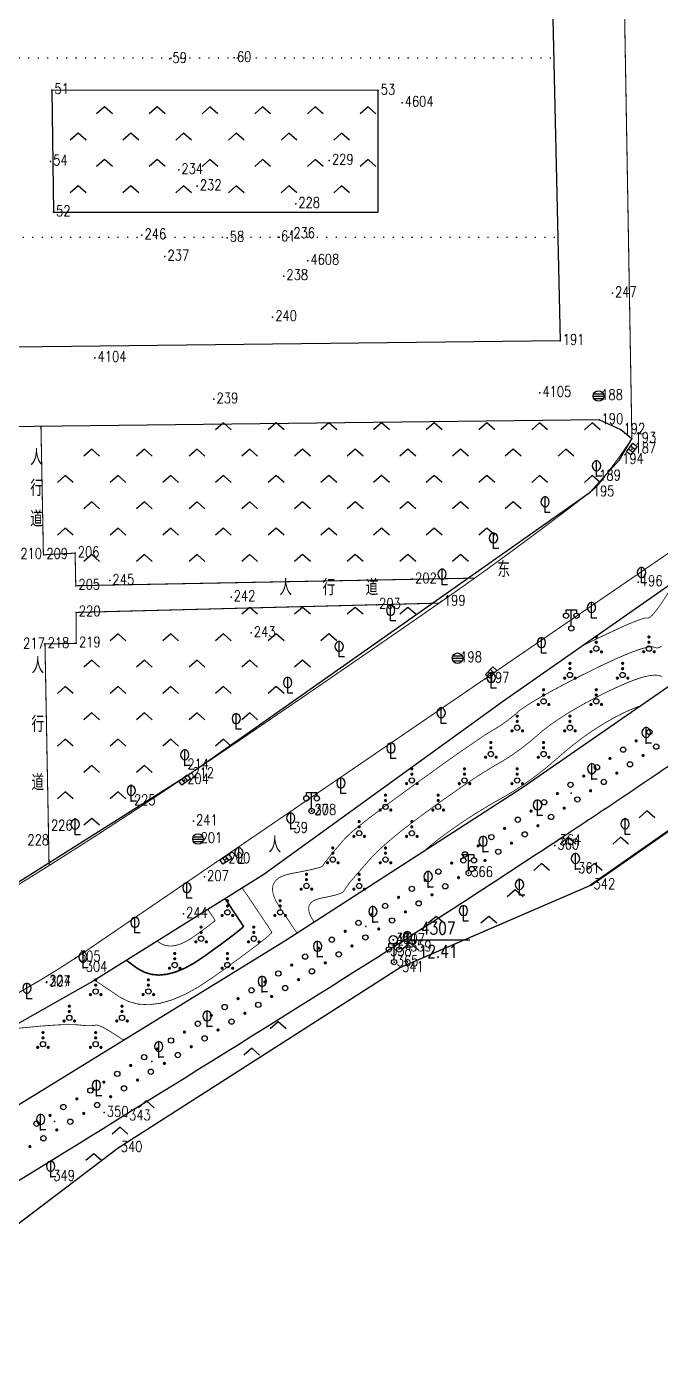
# Model space of a CAD drawing. Extents: x 1196 to 2163, y 619 to 1882.
# Drawn here: x 1819.4 to 1879.5, y 729.5 to 857.1 of the extents above; entities that cross this region are included whole.
import ezdxf
from ezdxf.enums import TextEntityAlignment as Align

# ---------------------------------------------------------------- set-up
doc = ezdxf.new("R2010")
doc.units = 0
doc.header["$LTSCALE"] = 0.5
doc.header["$PDSIZE"] = 0.2
doc.linetypes.add('X4', pattern=[1.6, 0, -1.6])
doc.layers.get('0').update_dxf_attribs({"linetype": 'CONTINUOUS'})
for name, color, linetype in [('COMPONENT', 4, 'CONTINUOUS'), ('DGX', 2, 'CONTINUOUS'), ('DLDW', 11, 'CONTINUOUS'), ('DLSS', 4, 'CONTINUOUS'), ('GXYZ', 2, 'CONTINUOUS'), ('JMD', 6, 'CONTINUOUS'), ('KZD', 1, 'CONTINUOUS'), ('ZBTZ', 3, 'CONTINUOUS'), ('ZDH', 1, 'CONTINUOUS')]:
    doc.layers.add(name, color=color, linetype=linetype)
doc.styles.add('HZ', font='rs.shx', dxfattribs={"width": 0.8, "bigfont": 'hztxt.shx'})
doc.linetypes.add('1161', pattern='A,0,[149,AAA.SHX,S=0.15,R=0,X=0,Y=0],-1.6', length=1.6)

# ---------------------------------------------------------------- blocks, each defined once
blk = doc.blocks.new('gc097')
for p, q in [((-1, 2.9), (-1, 3.5)), ((-1, 3.5), (1, 3.5)), ((0, 0.5), (0, 3.5)), ((1, 3.5), (1, 2.9))]:
    blk.add_line(p, q)
for centre in [(-1, 2.4), (1, 2.4), (0, 0)]:
    blk.add_circle(centre, 0.5)
blk = doc.blocks.new('gc143')
for p, q in [((0, 0), (0, 3)), ((1, 0), (0, 0))]:
    blk.add_line(p, q)
for centre, start, end in [((0.225, 2), 102.68038, 257.31962), ((-0.225, 2), 282.68038, 77.31962)]:
    blk.add_arc(centre, 1.025, start, end)
blk = doc.blocks.new('gc211')
for p, q in [((0, 0), (-1.5, -1.32)), ((1.5, -1.32), (0, 0))]:
    blk.add_line(p, q)
blk = doc.blocks.new('gc253')
at = {"const_width": 0.3}
blk.add_lwpolyline([(-0.15, 0, 1), (0.15, 0, 1)], format="xyb", close=True, dxfattribs=at)
blk = doc.blocks.new('gc170')
at = {"linetype": 'Continuous'}
blk.add_circle((0, 0), 0.5, dxfattribs=at)
blk = doc.blocks.new('gc160')
at = {"const_width": 0.3}
for points in [[(-0.15, 2.2, 1), (0.15, 2.2, 1)], [(-0.15, 1.2, 1), (0.15, 1.2, 1)], [(-1.15, -0.6, 1), (-0.85, -0.6, 1)], [(0.85, -0.6, 1), (1.15, -0.6, 1)]]:
    blk.add_lwpolyline(points, format="xyb", close=True, dxfattribs=at)
blk.add_circle((0, 0), 0.5)
blk = doc.blocks.new('gcbj0103')
for p, q in [((-1, 0), (1, 0)), ((-0.9, 0.43), (0.9, 0.43)), ((-0.88, -0.47), (0.88, -0.47))]:
    blk.add_line(p, q)
blk.add_circle((0, 0), 1)
blk = doc.blocks.new('gc041')
for p, q in [((-1, 0.5), (1, 0.5)), ((-1, -0.5), (-1, 0.5)), ((-0.33, 0.5), (-0.33, -0.5)), ((0.33, 0.5), (0.33, -0.5)), ((1, 0.5), (1, -0.5)), ((1, -0.5), (-1, -0.5))]:
    blk.add_line(p, q)
blk = doc.blocks.new('gc117')
blk.add_circle((0, 0), 0.8)
blk.add_point((0, 0))

msp = doc.modelspace()

# ---------------------------------------------------------------- linework, layer by layer
at = {"linetype": 'Continuous'}
for p in [(1878.2, 789.21), (1873.05, 785.78), (1871.1, 784.48), (1867.89, 782.34), (1862.73, 778.9), (1861.43, 778.04), (1857.52, 775.56), (1852.28, 772.25), (1851.61, 771.83), (1847.03, 768.95), (1841.78, 765.63), (1841.79, 765.64), (1836.55, 762.34), (1831.95, 759.44), (1831.31, 759.03), (1826.04, 755.77), (1822.06, 753.34), (1820.75, 752.54)]:
    msp.add_point(p, dxfattribs=at)
at = {"layer": 'DGX', "linetype": 'Continuous', "const_width": 0.075}
for points in [[(1872.06, 798.39), (1872.75, 798.73), (1874.15, 799.4), (1875.34, 799.96), (1876.33, 800.41), (1877.13, 800.74), (1877.72, 800.96), (1878.12, 801.07), (1878.31, 801.07), (1878.43, 801.06), (1878.61, 801.17), (1878.84, 801.39), (1879.12, 801.73), (1879.45, 802.17), (1879.83, 802.74), (1880.27, 803.41), (1880.76, 804.2), (1881.05, 804.67)], [(1845.07, 771.2), (1845.02, 771.28), (1844.8, 771.6), (1844.53, 772.01), (1844.22, 772.48), (1843.85, 773.04), (1843.42, 773.66), (1843.05, 774.29), (1842.82, 774.85), (1842.74, 775.35), (1842.81, 775.78), (1843.02, 776.15), (1843.37, 776.45), (1843.88, 776.68), (1844.52, 776.85), (1845.2, 776.97), (1845.79, 777.09), (1846.3, 777.19), (1846.71, 777.29), (1847.04, 777.37), (1847.28, 777.44), (1847.43, 777.51), (1847.5, 777.56), (1847.53, 777.61), (1847.58, 777.68), (1847.64, 777.77), (1847.71, 777.87), (1847.8, 777.99), (1847.91, 778.13), (1848.03, 778.28), (1848.17, 778.45), (1848.31, 778.64), (1848.47, 778.83), (1848.64, 779.03), (1848.82, 779.24), (1849.01, 779.46), (1849.2, 779.69), (1849.41, 779.93), (1849.63, 780.17), (1849.93, 780.47), (1850.38, 780.88), (1851, 781.38), (1851.78, 781.99), (1852.72, 782.71), (1853.81, 783.52), (1855.07, 784.44), (1856.48, 785.47), (1857.9, 786.48), (1859.16, 787.39), (1860.28, 788.18), (1861.25, 788.85), (1862.07, 789.41), (1862.73, 789.86), (1863.25, 790.2), (1863.62, 790.42), (1863.91, 790.58), (1864.21, 790.77), (1864.5, 790.96), (1864.8, 791.17), (1865.1, 791.39), (1865.4, 791.63), (1865.7, 791.87), (1866, 792.13), (1866.36, 792.43), (1866.87, 792.77), (1867.51, 793.17), (1868.29, 793.63), (1869.2, 794.13), (1870.25, 794.69), (1871.43, 795.31), (1872.76, 795.97), (1874.07, 796.61), (1875.23, 797.15), (1876.24, 797.59), (1877.1, 797.93), (1877.81, 798.17), (1878.36, 798.31), (1878.76, 798.35), (1879.02, 798.29), (1879.21, 798.22), (1879.43, 798.26), (1879.68, 798.4)], [(1846.7, 772.25), (1846.64, 772.33), (1846.38, 772.77), (1846.23, 773.15), (1846.17, 773.49), (1846.21, 773.79), (1846.36, 774.04), (1846.6, 774.24), (1846.95, 774.4), (1847.39, 774.52), (1847.86, 774.61), (1848.27, 774.7), (1848.62, 774.78), (1848.91, 774.87), (1849.15, 774.95), (1849.33, 775.03), (1849.46, 775.11), (1849.52, 775.18), (1849.56, 775.26), (1849.61, 775.34), (1849.67, 775.43), (1849.73, 775.53), (1849.81, 775.63), (1849.89, 775.74), (1849.97, 775.86), (1850.07, 775.98), (1850.18, 776.12), (1850.34, 776.3), (1850.53, 776.52), (1850.75, 776.78), (1851.01, 777.08), (1851.31, 777.42), (1851.64, 777.8), (1852.01, 778.22), (1852.44, 778.67), (1852.96, 779.18), (1853.56, 779.72), (1854.25, 780.3), (1855.02, 780.93), (1855.88, 781.59), (1856.82, 782.3), (1857.85, 783.05), (1858.89, 783.8), (1859.85, 784.47), (1860.74, 785.09), (1861.55, 785.64), (1862.29, 786.13), (1862.96, 786.55), (1863.56, 786.92), (1864.08, 787.22), (1864.57, 787.5), (1865.05, 787.8), (1865.54, 788.12), (1866.03, 788.47), (1866.52, 788.83), (1867.02, 789.22), (1867.51, 789.63), (1868.01, 790.06), (1868.54, 790.51), (1869.15, 790.97), (1869.83, 791.44), (1870.59, 791.93), (1871.42, 792.43), (1872.32, 792.94), (1873.3, 793.46), (1874.35, 794), (1875.39, 794.49), (1876.32, 794.9), (1877.14, 795.22), (1877.87, 795.46), (1878.49, 795.6), (1879, 795.66), (1879.41, 795.63), (1879.72, 795.51)], [(1857.06, 778.92), (1857.32, 779.15), (1857.94, 779.66), (1858.58, 780.16), (1859.22, 780.64), (1859.88, 781.11), (1860.53, 781.56), (1861.19, 782), (1861.86, 782.43), (1862.52, 782.84), (1863.19, 783.25), (1863.87, 783.64), (1864.54, 784.02), (1865.22, 784.41), (1865.9, 784.83), (1866.58, 785.28), (1867.26, 785.76), (1867.95, 786.27), (1868.64, 786.81), (1869.33, 787.39), (1870.02, 787.99), (1870.72, 788.59), (1871.43, 789.16), (1872.15, 789.71), (1872.89, 790.23), (1873.63, 790.72), (1874.39, 791.18), (1875.16, 791.61), (1875.94, 792.02), (1876.7, 792.37), (1877.4, 792.65), (1877.72, 792.75)], [(1839.84, 775.51), (1840.37, 774.76), (1840.88, 773.99), (1841.33, 773.32), (1841.72, 772.75), (1842.04, 772.26), (1842.3, 771.88), (1842.49, 771.59), (1842.61, 771.39), (1842.68, 771.3), (1842.62, 771.18), (1842.37, 770.95), (1841.95, 770.6), (1841.35, 770.13), (1840.56, 769.53), (1839.6, 768.82), (1838.46, 767.98), (1837.13, 767.03), (1835.75, 766.11), (1834.45, 765.39), (1833.22, 764.87), (1832.06, 764.54), (1830.98, 764.41), (1829.98, 764.47), (1829.05, 764.73), (1828.19, 765.18), (1827.43, 765.7), (1826.76, 766.15), (1826.2, 766.53), (1825.85, 766.76)], [(1836.59, 773.47), (1836.65, 773.38), (1836.81, 773.14), (1836.95, 772.93), (1837.07, 772.76), (1837.16, 772.62), (1837.23, 772.52), (1837.27, 772.45), (1837.3, 772.42), (1837.27, 772.38), (1837.19, 772.29), (1837.04, 772.17), (1836.82, 772), (1836.54, 771.78), (1836.19, 771.53), (1835.79, 771.23), (1835.31, 770.89), (1834.82, 770.56), (1834.35, 770.31), (1833.9, 770.12), (1833.48, 770.01), (1833.08, 769.97), (1832.7, 770.01), (1832.35, 770.11), (1832.02, 770.29), (1831.77, 770.47)], [(1818.6, 762.18), (1819.65, 762.28), (1820.61, 762.37), (1821.47, 762.44), (1822.23, 762.49), (1822.89, 762.52), (1823.46, 762.53), (1823.93, 762.52), (1824.3, 762.5), (1824.61, 762.47), (1824.88, 762.44), (1825.13, 762.43), (1825.36, 762.42), (1825.55, 762.43), (1825.71, 762.44), (1825.85, 762.45), (1825.96, 762.48), (1826.08, 762.49), (1826.25, 762.44), (1826.48, 762.35), (1826.76, 762.21), (1827.1, 762.02), (1827.49, 761.79), (1827.94, 761.5), (1828.44, 761.17), (1828.66, 761.08)]]:
    msp.add_lwpolyline(points, dxfattribs=at)
at = {"layer": 'DGX', "color": 3, "linetype": 'Continuous', "const_width": 0.15}
msp.add_lwpolyline([(1838.22, 774.49), (1838.42, 774.21), (1838.77, 773.69), (1839.07, 773.23), (1839.34, 772.84), (1839.55, 772.51), (1839.73, 772.25), (1839.86, 772.05), (1839.94, 771.92), (1839.99, 771.86), (1839.94, 771.78), (1839.78, 771.62), (1839.49, 771.38), (1839.08, 771.06), (1838.55, 770.66), (1837.9, 770.17), (1837.12, 769.61), (1836.22, 768.96), (1835.28, 768.34), (1834.39, 767.86), (1833.54, 767.51), (1832.74, 767.3), (1831.98, 767.22), (1831.27, 767.29), (1830.6, 767.49), (1829.98, 767.82), (1829.43, 768.21), (1828.96, 768.57), (1828.86, 768.65)], dxfattribs=at)
at = {"layer": 'DLSS', "linetype": 'Continuous', "flags": 128}
for points, const_width in [([(1872.96, 775.75), (2152.33, 970.64)], 0.2), ([(1875.9, 873.31), (1876.85, 818.06)], 0.1), ([(1712.61, 685.29), (1799.02, 729.95), (1805.16, 733.47), (1828.1, 750.84), (1854.79, 767.91), (1872.96, 775.75)], 0.1)]:
    msp.add_lwpolyline(points, dxfattribs=dict(at, const_width=const_width))
at = {"layer": 'DLSS', "linetype": 'Continuous', "const_width": 0.1}
msp.add_lwpolyline([(1706.59, 721.05, 0.017307), (1740.62, 730.2, 0.029753), (1759.84, 737.37, 0.002264), (1797.93, 754.41, 0.016867), (1802.95, 756.89, 0.005613), (1818.87, 765.67, 0.016551), (1824.13, 768.88, 0.004146), (1824.78, 769.32, 0.000071), (1862.92, 795.31, 0.002848), (1919.74, 834.52, 0.002246), (1991.3, 884.98)], format="xyb", dxfattribs=at)
at = {"layer": 'DLSS', "linetype": 'Continuous', "const_width": 0.1, "flags": 128}
for points, elevation in [([(1820.78, 819.21), (1821.01, 807.06)], 15.34), ([(1821.01, 807.06), (1824.02, 807.22), (1824.08, 804.13)], 15.45), ([(1824.08, 804.13), (1861.93, 804.85)], 15.38), ([(1824.12, 801.6), (1824.13, 798.67), (1821.16, 798.61)], 15.35), ([(1824.12, 801.6), (1858.56, 802.48)], 15.35), ([(1821.16, 798.61), (1821.55, 777.6)], 15.34)]:
    msp.add_lwpolyline(points, dxfattribs=dict(at, elevation=elevation))
at = {"layer": 'DLSS', "linetype": 'Continuous', "flags": 128}
msp.add_lwpolyline([(1723.58, 734.72, 0.1, 0.1, 0.010533), (1741.97, 740.38, 0.1, 0.1, 0.014817), (1754.81, 745.06, 0.1, 0.1, 0.00044), (1766.46, 749.71, 0.1, 0.1, 0.002489), (1768.51, 750.54, 0.1, 0.1, 0.014074), (1792.58, 761.26, 0.1, 0.1, 0.020321), (1808.7, 769.81, 0.1, 0.1, 0.008273), (1821.42, 777.52, 0.1, 0.1, 0.007654), (1834.9, 786.29, 0.1, 0.1, 0.002059), (1845.26, 793.32, 0.1, 0.1, 0.001573), (1858.76, 802.62, 0.1, 0.1, 0.006646), (1865.26, 807.26, 0.1, 0.1, 0.005572), (1872.88, 812.99, 0.1, 0.1, 0.063061), (1873.91, 814.01, 0.1, 0.1, 0.018351), (1876.85, 818.06, 0.1, 0.1, 0)], format="xyseb", dxfattribs=at)
at = {"layer": 'JMD', "linetype": 'Continuous', "flags": 128}
msp.add_lwpolyline([(1869.2, 864.84), (1870.04, 827.35), (1752.7, 825.97), (1751.86, 863.46)], close=True, dxfattribs=at)
at = {"layer": 'JMD', "linetype": 'X4', "flags": 128}
for points in [[(1752.07, 854.06), (1758.54, 854.16), (1869.44, 854.16)], [(1752.45, 837.17), (1869.82, 837.17)]]:
    msp.add_lwpolyline(points, dxfattribs=at)
at = {"layer": 'KZD', "linetype": 'Continuous'}
msp.add_line((1855.46, 770.57), (1861.46, 770.57), dxfattribs=at)
at = {"layer": 'ZBTZ', "linetype": '1161', "flags": 128}
msp.add_lwpolyline([(2121.82, 1026.51), (2151.19, 995.67), (2151.42, 993.36), (2151.53, 990.43), (2151.53, 989.01), (2151.38, 988.34), (2151, 986.93), (2150.02, 985.07), (2148.29, 982.5), (2146.19, 980.09), (2145.7, 979.78), (2096.33, 944.91), (2043.54, 908.4), (1945.97, 839.94), (1866.41, 784.94), (1844, 770.51), (1793.75, 739.61), (1787.35, 736.36), (1781.6, 733.16), (1764.84, 723.95), (1752.6, 717.55), (1721.55, 702.1), (1708.19, 695.67), (1705.97, 707.37), (1715.25, 709.14), (1713.33, 719.29), (1713.39, 719.89), (1741.42, 727.61), (1760.94, 734.89), (1799.05, 751.94), (1804.24, 754.5), (1825.48, 766.53), (1841.91, 776.8), (1864.56, 793.15), (1992.85, 882.76), (2000.01, 888.8), (2003.78, 892.56), (2012.65, 902.66), (2015.54, 906.34), (2020.91, 915), (2025.38, 925.02), (2030.02, 940.68), (2031.48, 947.7), (2032.67, 959.12), (2038.74, 959.05), (2038.79, 969.11), (2032.71, 969.19), (2030.8, 1037.78), (2029.78, 1088.82), (2027.96, 1095.29), (2025.31, 1099.93), (2022.41, 1105.06), (2019.03, 1109.61), (2017.02, 1111.92), (2001.14, 1128.32), (1942.65, 1190.71), (1941.55, 1191.89), (1941.02, 1193.1), (1940.91, 1193.98), (1940.93, 1194.88), (1941.08, 1195.88), (1941.44, 1197.02), (1942.05, 1198.13), (1942.56, 1198.77), (1943.3, 1199.49), (1944.46, 1200.39), (1945.46, 1200.71), (1947.06, 1201.06), (1949.3, 1201.03), (1953.93, 1200.94), (1955.83, 1200.74), (2121.12, 1027.25)], close=True, dxfattribs=at)
at = {"layer": 'ZBTZ', "linetype": 'Continuous', "flags": 128}
msp.add_lwpolyline([(1712.61, 685.29), (1799.02, 729.95), (1805.16, 733.47), (1828.1, 750.84), (1854.79, 767.91), (1872.96, 775.75), (2152.33, 970.64)], dxfattribs=at)
msp.add_lwpolyline([(2046.94, 903.45, 0.005433), (1949.47, 835.06, -0.007658), (1880.11, 786.86, -0.00086), (1874.12, 782.84, -0.001175), (1869.72, 779.93, -0.005991), (1847.19, 765.42, -0.003325), (1806.09, 740.04, -0.001199), (1797.98, 735.13, -0.007573), (1796.69, 734.38, -0.018669), (1793.74, 732.86, 0.015755), (1790.23, 731.09, 0.003774), (1784.56, 727.94, -0.003526), (1778.49, 724.56, -0.000878), (1767.7, 718.68, -0.003996), (1765.32, 717.41, -0.000411), (1761.09, 715.2, 0.000304), (1755.38, 712.23, 0.000159), (1752.75, 710.85, -0.000182), (1750.45, 709.65, -0.004776), (1744.63, 706.68, -0.002409)], format="xyb", dxfattribs=at)
at = {"layer": 'ZBTZ', "linetype": 'Continuous', "elevation": 19.8, "flags": 128}
msp.add_lwpolyline([(1852.77, 851.06), (1821.81, 851.12), (1821.96, 839.53), (1852.77, 839.53), (1852.77, 851.06)], close=True, dxfattribs=at)
at = {"layer": 'ZBTZ', "linetype": 'Continuous', "flags": 128}
msp.add_lwpolyline([(1876.85, 818.06), (1875.81, 818.91), (1873.73, 819.84), (1753.09, 818.42), (1753.09, 803.56), (1753.48, 748.99), (1753.48, 744.58), (1768.51, 750.54), (1792.58, 761.26), (1808.7, 769.81), (1834.9, 786.29), (1872.88, 812.99), (1875.67, 816.07), (1876.85, 818.06)], close=True, dxfattribs=at)
at = {"layer": 'ZDH', "linetype": 'Continuous'}
for p in [(1833, 854.07, 15.97), (1839.12, 854.16, 15.99), (1821.81, 851.12, 15.87), (1852.77, 851.06, 19.8), (1855.04, 849.92, 18.92), (1855.04, 849.92, 18.92), (1821.69, 844.35, 16.1), (1833.85, 843.55, 15.7), (1833.85, 843.55, 15.7), (1833.85, 843.55, 15.7), (1848.14, 844.43, 16.05), (1848.14, 844.43, 16.05), (1848.14, 844.43, 16.05), (1835.61, 842, 15.75), (1835.61, 842, 15.75), (1835.61, 842, 15.75), (1844.95, 840.33, 15.75), (1844.95, 840.33, 15.75), (1844.95, 840.33, 15.75), (1821.96, 839.53, 15.98), (1830.36, 837.36, 16.06), (1830.36, 837.36, 16.06), (1830.36, 837.36, 16.06), (1838.45, 837.12, 15.86), (1843.3, 837.17, 15.86), (1844.48, 837.46, 15.74), (1844.48, 837.46, 15.74), (1844.48, 837.46, 15.74), (1832.54, 835.33, 15.67), (1832.54, 835.33, 15.67), (1832.54, 835.33, 15.67), (1846.09, 834.94, 16.04), (1846.09, 834.94, 16.04), (1846.09, 834.94, 16.04), (1843.82, 833.49, 16.12), (1843.82, 833.49, 16.12), (1843.82, 833.49, 16.12), (1875, 831.87, 15.53), (1875, 831.87, 15.53), (1875, 831.87, 15.53), (1842.76, 829.6, 15.72), (1842.76, 829.6, 15.72), (1842.76, 829.6, 15.72), (1870.04, 827.35, 15.72), (1825.9, 825.74, 15.71), (1837.19, 821.8, 15.69), (1837.19, 821.8, 15.69), (1837.19, 821.8, 15.69), (1868.11, 822.41, 15.78), (1873.68, 822.11, 15.46), (1873.73, 819.84, 15.43), (1875.81, 818.91, 15.19), (1876.85, 818.06, 15.03), (1876.84, 817.08, 15.04), (1875.67, 816.07, 15.04), (1873.49, 814.5, 15.23), (1872.88, 812.99, 14.98), (1821.04, 807.06, 15.45), (1824.02, 807.22, 15.43), (1824.08, 804.13, 15.38), (1827.32, 804.62, 15.68), (1827.32, 804.62, 15.68), (1827.32, 804.62, 15.68), (1856.03, 804.74, 14.91), (1877.45, 804.48, 15.11), (1838.82, 803.06, 15.78), (1838.82, 803.06, 15.78), (1838.82, 803.06, 15.78), (1824.12, 801.6, 15.35), (1852.61, 802.33, 14.89), (1858.76, 802.62, 14.76), (1840.73, 799.65, 16.06), (1840.73, 799.65, 16.06), (1840.73, 799.65, 16.06), (1821.16, 798.61, 15.34), (1824.13, 798.67, 15.3), (1860.31, 797.26, 14.79), (1862.92, 795.31, 14.77), (1834.42, 787.1, 14.68), (1834.9, 786.29, 14.41), (1834.41, 785.71, 14.42), (1829.35, 783.71, 14.61), (1846.46, 782.77, 14.66), (1846.46, 782.77, 14.66), (1846.46, 782.77, 14.66), (1846.48, 782.8, 14.66), (1821.48, 781.31, 14.49), (1835.24, 781.81, 15.68), (1835.24, 781.81, 15.68), (1835.24, 781.81, 15.68), (1844.48, 781.1, 14.75), (1844.48, 781.1, 14.75), (1844.48, 781.1, 14.75), (1835.68, 780.12, 14.49), (1869.72, 779.93, 11.99), (1869.72, 779.93, 11.99), (1869.53, 779.52, 11.99), (1869.53, 779.52, 11.99), (1838.32, 778.21, 14.44), (1871.5, 777.27, 12.28), (1871.5, 777.27, 12.28), (1836.29, 776.52, 14.41), (1861.36, 776.89, 12.22), (1861.36, 776.89, 12.22), (1872.96, 775.75, 11.78), (1872.96, 775.75, 11.78), (1834.3, 773.04, 16.06), (1834.3, 773.04, 16.06), (1834.3, 773.04, 16.06), (1854.21, 770.57, 12.41), (1854.21, 770.57, 12.41), (1854.22, 770.55, 12.41), (1855.54, 769.86, 12.66), (1855.54, 769.86, 12.66), (1824.13, 768.88, 14.26), (1853.65, 769.44, 12.41), (1853.65, 769.44, 12.41), (1854.28, 768.45, 12.39), (1854.28, 768.45, 12.39), (1824.77, 767.92, 14.55), (1854.79, 767.91, 12.17), (1854.79, 767.91, 12.17), (1821.29, 766.51, 14.37), (1821.32, 766.58, 14.35), (1826.78, 754.18, 13.19), (1826.78, 754.18, 13.19), (1828.89, 753.83, 13.09), (1828.89, 753.83, 13.09), (1828.1, 750.84, 12.88), (1828.1, 750.84, 12.88), (1821.7, 748.1, 13.57), (1821.7, 748.1, 13.57)]:
    msp.add_point(p, dxfattribs=at)

# ---------------------------------------------------------------- block references
at = {"layer": 'COMPONENT', "linetype": 'Continuous', "xscale": 0.5, "yscale": 0.5}
for p in [(1873.68, 822.11, 15.46), (1860.31, 797.26, 14.79), (1835.68, 780.12, 14.49)]:
    msp.add_blockref('gcbj0103', p, dxfattribs=at)
at = {"layer": 'DLDW', "linetype": 'Continuous', "xscale": 0.5, "yscale": 0.5}
for p in [(1871.1, 800.08, 14.66), (1846.46, 782.77, 14.66), (1861.36, 776.89, 12.22), (1854.28, 768.45, 12.39)]:
    msp.add_blockref('gc097', p, dxfattribs=at)
at = {"layer": 'GXYZ', "linetype": 'Continuous', "xscale": 0.5, "yscale": 0.5, "zscale": 0.5}
for p, rotation in [((1876.84, 817.08, 15.04), 52.61385626840595), ((1863.5, 795.91, 14.13), 225.7358227718483), ((1834.41, 785.71, 14.42), 36.89030680951438), ((1838.32, 778.21, 14.44), 213.2820485787088)]:
    msp.add_blockref('gc041', p, dxfattribs=dict(at, rotation=rotation))
at = {"layer": 'KZD', "linetype": 'Continuous', "xscale": 0.5, "yscale": 0.5}
msp.add_blockref('gc117', (1854.21, 770.57, 12.41), dxfattribs=at)
at = {"layer": 'ZBTZ', "linetype": 'Continuous', "xscale": 0.5, "yscale": 0.5}
for name, p in [('gc211', (1826.81, 849.53)), ('gc211', (1831.81, 849.53)), ('gc211', (1836.81, 849.53)), ('gc211', (1841.81, 849.53)), ('gc211', (1846.81, 849.53)), ('gc211', (1851.81, 849.53)), ('gc211', (1824.31, 847.03)), ('gc211', (1829.31, 847.03)), ('gc211', (1834.31, 847.03)), ('gc211', (1839.31, 847.03)), ('gc211', (1844.31, 847.03)), ('gc211', (1849.31, 847.03)), ('gc211', (1826.81, 844.53)), ('gc211', (1831.81, 844.53)), ('gc211', (1836.81, 844.53)), ('gc211', (1841.81, 844.53)), ('gc211', (1846.81, 844.53)), ('gc211', (1851.81, 844.53)), ('gc211', (1824.31, 842.03)), ('gc211', (1829.31, 842.03)), ('gc211', (1834.31, 842.03)), ('gc211', (1839.31, 842.03)), ('gc211', (1844.31, 842.03)), ('gc211', (1849.31, 842.03)), ('gc211', (1838.09, 819.58)), ('gc211', (1843.09, 819.58)), ('gc211', (1848.09, 819.58)), ('gc211', (1853.09, 819.58)), ('gc211', (1858.09, 819.58)), ('gc211', (1863.09, 819.58)), ('gc211', (1868.09, 819.58)), ('gc211', (1873.09, 819.58)), ('gc211', (1825.59, 817.08)), ('gc211', (1830.59, 817.08)), ('gc211', (1835.59, 817.08)), ('gc211', (1840.59, 817.08)), ('gc211', (1845.59, 817.08)), ('gc211', (1850.59, 817.08)), ('gc211', (1855.59, 817.08)), ('gc211', (1860.59, 817.08)), ('gc211', (1865.59, 817.08)), ('gc211', (1870.59, 817.08)), ('gc143', (1873.49, 814.5, 15.23)), ('gc211', (1823.09, 814.58)), ('gc211', (1828.09, 814.58)), ('gc211', (1833.09, 814.58)), ('gc211', (1838.09, 814.58)), ('gc211', (1843.09, 814.58)), ('gc211', (1848.09, 814.58)), ('gc211', (1853.09, 814.58)), ('gc211', (1858.09, 814.58)), ('gc211', (1863.09, 814.58)), ('gc211', (1868.09, 814.58)), ('gc211', (1873.09, 814.58)), ('gc211', (1825.59, 812.08)), ('gc211', (1830.59, 812.08)), ('gc211', (1835.59, 812.08)), ('gc211', (1840.59, 812.08)), ('gc211', (1845.59, 812.08)), ('gc211', (1850.59, 812.08)), ('gc211', (1855.59, 812.08)), ('gc211', (1860.59, 812.08)), ('gc211', (1865.59, 812.08)), ('gc143', (1868.61, 811.08, 15.23)), ('gc211', (1823.09, 809.58)), ('gc211', (1828.09, 809.58)), ('gc211', (1833.09, 809.58)), ('gc211', (1838.09, 809.58)), ('gc211', (1843.09, 809.58)), ('gc211', (1848.09, 809.58)), ('gc211', (1853.09, 809.58)), ('gc211', (1858.09, 809.58)), ('gc211', (1863.09, 809.58)), ('gc143', (1863.72, 807.65, 15.23)), ('gc211', (1825.59, 807.08)), ('gc211', (1830.59, 807.08)), ('gc211', (1835.59, 807.08)), ('gc211', (1840.59, 807.08)), ('gc211', (1845.59, 807.08)), ('gc211', (1850.59, 807.08)), ('gc211', (1855.59, 807.08)), ('gc211', (1860.59, 807.08)), ('gc143', (1858.84, 804.23, 15.23)), ('gc143', (1877.76, 804.39, 14.13)), ('gc211', (1840.59, 802.08)), ('gc211', (1845.59, 802.08)), ('gc211', (1850.59, 802.08)), ('gc143', (1853.96, 800.8, 15.23)), ('gc211', (1855.59, 802.08)), ('gc143', (1873.01, 801.06, 14.13)), ('gc211', (1828.09, 799.58)), ('gc211', (1833.09, 799.58)), ('gc211', (1838.09, 799.58)), ('gc211', (1843.09, 799.58)), ('gc211', (1848.09, 799.58)), ('gc143', (1849.07, 797.38, 15.23)), ('gc143', (1868.26, 797.73, 14.13)), ('gc160', (1873.47, 798.17)), ('gc160', (1878.47, 798.17)), ('gc211', (1825.59, 797.08)), ('gc211', (1830.59, 797.08)), ('gc211', (1835.59, 797.08)), ('gc211', (1840.59, 797.08)), ('gc211', (1845.59, 797.08)), ('gc160', (1870.97, 795.67)), ('gc160', (1875.97, 795.67)), ('gc143', (1844.19, 793.95, 15.23)), ('gc143', (1863.5, 794.41, 14.13)), ('gc211', (1823.09, 794.58)), ('gc211', (1828.09, 794.58)), ('gc211', (1833.09, 794.58)), ('gc211', (1838.09, 794.58)), ('gc211', (1843.09, 794.58)), ('gc160', (1868.47, 793.17)), ('gc160', (1873.47, 793.17)), ('gc143', (1858.75, 791.08, 14.13)), ('gc211', (1825.59, 792.08)), ('gc211', (1830.59, 792.08)), ('gc211', (1835.59, 792.08)), ('gc143', (1839.31, 790.53, 15.23)), ('gc211', (1840.59, 792.08)), ('gc160', (1865.97, 790.67)), ('gc160', (1870.97, 790.67)), ('gc143', (1878.2, 789.21)), ('gc211', (1823.09, 789.58)), ('gc211', (1828.09, 789.58)), ('gc211', (1833.09, 789.58)), ('gc211', (1838.09, 789.58)), ('gc143', (1853.99, 787.75, 14.13)), ('gc160', (1863.47, 788.17)), ('gc160', (1868.47, 788.17)), ('gc143', (1834.42, 787.1, 14.68)), ('gc211', (1825.59, 787.08)), ('gc211', (1830.59, 787.08)), ('gc160', (1855.97, 785.67)), ('gc160', (1860.97, 785.67)), ('gc160', (1865.97, 785.67)), ('gc143', (1873.05, 785.78)), ('gc143', (1829.35, 783.71, 14.61)), ('gc143', (1849.24, 784.43, 14.13)), ('gc211', (1823.09, 784.58)), ('gc211', (1828.09, 784.58)), ('gc160', (1853.47, 783.17)), ('gc160', (1858.47, 783.17)), ('gc143', (1867.89, 782.34)), ('gc143', (1844.48, 781.1, 14.75)), ('gc211', (1878.28, 782.79)), ('gc143', (1824.02, 780.52, 14.61)), ('gc211', (1825.59, 782.08)), ('gc160', (1850.97, 780.67)), ('gc160', (1855.97, 780.67)), ('gc143', (1876.2, 780.55, 12.28)), ('gc143', (1862.73, 778.9)), ('gc211', (1870.78, 780.29)), ('gc211', (1875.78, 780.29)), ('gc143', (1839.56, 777.81, 14.55)), ('gc160', (1848.47, 778.17)), ('gc160', (1853.47, 778.17)), ('gc143', (1871.5, 777.27, 12.28)), ('gc211', (1868.28, 777.79)), ('gc211', (1873.28, 777.79)), ('gc143', (1834.63, 774.51, 14.55)), ('gc160', (1845.97, 775.67)), ('gc160', (1850.97, 775.67)), ('gc143', (1857.52, 775.56)), ('gc143', (1866.18, 774.8, 12.28)), ('gc211', (1865.78, 775.29)), ('gc160', (1838.47, 773.17)), ('gc160', (1843.47, 773.17)), ('gc143', (1852.28, 772.25)), ('gc143', (1860.86, 772.33, 12.28)), ('gc143', (1829.7, 771.22, 14.55)), ('gc211', (1858.28, 772.79)), ('gc211', (1863.28, 772.79)), ('gc160', (1835.97, 770.67)), ('gc160', (1840.97, 770.67)), ('gc143', (1855.54, 769.86, 12.66)), ('gc143', (1847.03, 768.95)), ('gc211', (1855.78, 770.29)), ('gc143', (1824.77, 767.92, 14.55)), ('gc160', (1833.47, 768.17)), ('gc160', (1838.47, 768.17)), ('gc143', (1841.78, 765.63)), ('gc143', (1819.45, 764.97, 14.25)), ('gc160', (1825.97, 765.67)), ('gc160', (1830.97, 765.67)), ('gc160', (1823.47, 763.17)), ('gc160', (1828.47, 763.17)), ('gc143', (1836.55, 762.34)), ('gc160', (1820.97, 760.67)), ('gc160', (1825.97, 760.67)), ('gc211', (1843.28, 762.79)), ('gc143', (1831.95, 759.44)), ('gc211', (1840.78, 760.29)), ('gc143', (1826.04, 755.77)), ('gc211', (1830.78, 755.29)), ('gc143', (1820.75, 752.54)), ('gc211', (1828.28, 752.79)), ('gc143', (1821.7, 748.1, 13.57)), ('gc211', (1825.78, 750.29))]:
    msp.add_blockref(name, p, dxfattribs=at)
for name, p, rotation in [('gc170', (1878.51, 790.27, 15.84), 213.9334236751163), ('gc170', (1876.02, 788.59, 15.84), 213.8550965263874), ('gc253', (1877.26, 789.43, 15.84), 213.8961507926653), ('gc170', (1879.16, 788.88, 15.84), 33.928519399646), ('gc253', (1874.77, 787.76, 15.84), 213.8140422601095), ('gc170', (1876.67, 787.2, 15.84), 33.8487027995498), ('gc253', (1877.91, 788.04, 15.84), 33.88972735121836), ('gc253', (1872.28, 786.09, 15.84), 213.7319337275537), ('gc170', (1873.53, 786.92, 15.84), 213.7729879938317), ('gc253', (1875.42, 786.37, 15.84), 33.80767824788123), ('gc170', (1871.03, 785.26, 15.84), 213.661593929981), ('gc253', (1872.93, 784.7, 15.84), 33.72562914454412), ('gc170', (1874.18, 785.53, 15.84), 33.76665369621268), ('gc170', (1868.53, 783.6, 15.84), 213.5078287260051), ('gc253', (1869.78, 784.43, 15.84), 213.584711327993), ('gc170', (1871.68, 783.87, 15.84), 33.64989002923795), ('gc170', (1866.03, 781.95, 15.84), 213.3537847895247), ('gc253', (1867.28, 782.77, 15.84), 213.4308795853073), ('gc170', (1869.18, 782.21, 15.84), 33.4963331137846), ('gc253', (1870.43, 783.04, 15.84), 33.57311157151127), ('gc253', (1864.77, 781.12, 15.84), 213.276689993742), ('gc253', (1867.93, 781.38, 15.84), 33.41945681030288), ('gc253', (1862.26, 779.48, 15.84), 213.1225004021769), ('gc170', (1863.52, 780.3, 15.84), 213.1995951979595), ('gc253', (1865.42, 779.73, 15.84), 33.26547665780464), ('gc170', (1866.68, 780.56, 15.84), 33.34246673405379), ('gc170', (1861.01, 778.66, 15.84), 213.0454056063943), ('gc170', (1864.17, 778.91, 15.84), 33.18848658155549), ('gc170', (1858.49, 777.03, 15.84), 212.8912160148292), ('gc253', (1859.75, 777.84, 15.84), 212.9683108106117), ('gc170', (1861.66, 777.27, 15.84), 33.03450642905727), ('gc253', (1862.91, 778.09, 15.84), 33.11149650530641), ('gc253', (1857.23, 776.21, 15.84), 212.8141212190465), ('gc170', (1859.14, 775.64, 15.84), 32.88052627655903), ('gc253', (1860.4, 776.46, 15.84), 32.95751635280812), ('gc253', (1854.71, 774.59, 15.84), 212.6599316274814), ('gc170', (1855.97, 775.4, 15.84), 212.7370264232639), ('gc253', (1857.88, 774.83, 15.84), 32.80353620030988), ('gc170', (1853.44, 773.78, 15.84), 212.5828368316988), ('gc253', (1855.36, 773.21, 15.84), 32.64955604781165), ('gc170', (1856.62, 774.02, 15.84), 32.72654612406073), ('gc170', (1850.91, 772.17, 15.84), 212.4286472401336), ('gc253', (1852.18, 772.98, 15.84), 212.5057420359162), ('gc170', (1854.09, 772.4, 15.84), 32.5725659715625), ('gc170', (1848.38, 770.57, 15.84), 212.2744576485684), ('gc253', (1849.65, 771.37, 15.84), 212.351552444351), ('gc170', (1851.56, 770.79, 15.84), 32.41858581906426), ('gc253', (1852.83, 771.59, 15.84), 32.49557589531337), ('gc253', (1847.11, 769.77, 15.84), 212.1973628527858), ('gc170', (1849.03, 769.18, 15.84), 32.26460566656598), ('gc253', (1850.29, 769.98, 15.84), 32.34159574281512), ('gc253', (1844.57, 768.17, 15.84), 212.0700463669146), ('gc170', (1845.84, 768.97, 15.84), 212.1202680570032), ('gc253', (1847.76, 768.38, 15.84), 32.18761559031688), ('gc170', (1843.3, 767.37, 15.84), 212.0463588927796), ('gc253', (1845.22, 766.79, 15.84), 32.06710187245225), ('gc170', (1846.49, 767.58, 15.84), 32.11062551406774), ('gc170', (1840.76, 765.78, 15.84), 211.9989839445099), ('gc253', (1842.03, 766.58, 15.84), 212.0226714186447), ('gc170', (1843.95, 765.99, 15.84), 32.04342429350269), ('gc170', (1838.21, 764.19, 15.84), 211.9516089962401), ('gc253', (1839.48, 764.99, 15.84), 211.975296470375), ('gc170', (1841.4, 764.4, 15.84), 31.99606913560357), ('gc253', (1842.67, 765.19, 15.84), 32.01974671455313), ('gc253', (1836.94, 763.4, 15.84), 211.9279215221052), ('gc170', (1838.86, 762.81, 15.84), 31.94871397770446), ('gc253', (1840.13, 763.6, 15.84), 31.97239155665402), ('gc253', (1834.39, 761.82, 15.84), 211.8805465738354), ('gc170', (1835.66, 762.61, 15.84), 211.9042340479703), ('gc253', (1837.58, 762.02, 15.84), 31.92503639875494), ('gc170', (1833.12, 761.02, 15.84), 211.8568590997006), ('gc253', (1835.04, 760.43, 15.84), 31.87768124085584), ('gc170', (1836.31, 761.22, 15.84), 31.9013588198054), ('gc170', (1830.57, 759.44, 15.84), 211.8094841514307), ('gc253', (1831.84, 760.23, 15.84), 211.8331716255657), ('gc170', (1833.76, 759.64, 15.84), 31.85400366190627), ('gc170', (1828.02, 757.86, 15.84), 211.7621092031609), ('gc253', (1829.29, 758.65, 15.84), 211.7857966772959), ('gc170', (1831.21, 758.06, 15.84), 31.80664850400716), ('gc253', (1832.49, 758.85, 15.84), 31.83032608295672), ('gc253', (1826.74, 757.07, 15.84), 211.7384217290261), ('gc170', (1828.66, 756.48, 15.84), 31.75929334610808), ('gc253', (1829.94, 757.27, 15.84), 31.78297092505764), ('gc253', (1824.19, 755.49, 15.84), 211.6910467807563), ('gc170', (1825.47, 756.28, 15.84), 211.7147342548912), ('gc253', (1827.39, 755.69, 15.84), 31.73561576715853), ('gc170', (1822.91, 754.71, 15.84), 211.6673593066214), ('gc253', (1824.84, 754.11, 15.84), 31.68826060925941), ('gc170', (1826.11, 754.9, 15.84), 31.71193818820898), ('gc170', (1820.36, 753.13, 15.84), 211.6199843583516), ('gc253', (1821.64, 753.92, 15.84), 211.6436718324865), ('gc170', (1823.56, 753.32, 15.84), 31.66458303030985), ('gc170', (1821.01, 751.75, 15.84), 31.61722787241079), ('gc253', (1822.28, 752.54, 15.84), 31.64090545136035), ('gc253', (1819.73, 750.96, 15.84), 31.59355029346123)]:
    msp.add_blockref(name, p, dxfattribs=dict(at, rotation=rotation))

# ---------------------------------------------------------------- texts
at = {"layer": 'DLSS', "linetype": 'Continuous', "style": 'HZ', "width": 0.8}
for s, p in [('人', (1819.76, 815.55)), ('行', (1819.76, 812.63)), ('道', (1819.76, 809.72)), ('东', (1864.09, 804.93)), ('人', (1843.4, 803.22)), ('行', (1847.49, 803.22)), ('道', (1851.58, 803.22)), ('人', (1819.88, 795.81)), ('行', (1819.88, 790.26)), ('道', (1819.88, 784.72)), ('人', (1842.37, 778.82))]:
    msp.add_text(s, height=1.5, dxfattribs=at).set_placement(p)
at = {"layer": 'KZD', "linetype": 'Continuous', "style": 'HZ', "width": 0.8}
for s, p in [('4307', (1858.46, 771.67)), ('12.41', (1858.46, 769.47))]:
    msp.add_text(s, height=1.2, dxfattribs=at).set_placement(p, align=Align.MIDDLE)
at = {"layer": 'ZDH', "linetype": 'Continuous', "style": 'HZ', "width": 0.8}
for s, p in [('59', (1833.25, 853.69, 15.97)), ('60', (1839.37, 853.78, 15.99)), ('51', (1822.06, 850.75, 15.87)), ('53', (1853.02, 850.68, 19.8)), ('4604', (1855.29, 849.55, 18.92)), ('4604', (1855.29, 849.55, 18.92)), ('54', (1821.94, 843.97, 16.1)), ('229', (1848.39, 844.05, 16.05)), ('229', (1848.39, 844.05, 16.05)), ('229', (1848.39, 844.05, 16.05)), ('234', (1834.1, 843.17, 15.7)), ('234', (1834.1, 843.17, 15.7)), ('234', (1834.1, 843.17, 15.7)), ('232', (1835.86, 841.63, 15.75)), ('232', (1835.86, 841.63, 15.75)), ('232', (1835.86, 841.63, 15.75)), ('228', (1845.2, 839.96, 15.75)), ('228', (1845.2, 839.96, 15.75)), ('228', (1845.2, 839.96, 15.75)), ('52', (1822.21, 839.16, 15.98)), ('246', (1830.61, 836.99, 16.06)), ('246', (1830.61, 836.99, 16.06)), ('246', (1830.61, 836.99, 16.06)), ('58', (1838.7, 836.75, 15.86)), ('61', (1843.55, 836.79, 15.86)), ('236', (1844.73, 837.08, 15.74)), ('236', (1844.73, 837.08, 15.74)), ('236', (1844.73, 837.08, 15.74)), ('237', (1832.79, 834.96, 15.67)), ('237', (1832.79, 834.96, 15.67)), ('237', (1832.79, 834.96, 15.67)), ('4608', (1846.34, 834.57, 16.04)), ('4608', (1846.34, 834.57, 16.04)), ('4608', (1846.34, 834.57, 16.04)), ('238', (1844.07, 833.12, 16.12)), ('238', (1844.07, 833.12, 16.12)), ('238', (1844.07, 833.12, 16.12)), ('247', (1875.25, 831.49, 15.53)), ('247', (1875.25, 831.49, 15.53)), ('247', (1875.25, 831.49, 15.53)), ('240', (1843.01, 829.23, 15.72)), ('240', (1843.01, 829.23, 15.72)), ('240', (1843.01, 829.23, 15.72)), ('191', (1870.29, 826.98, 15.72)), ('4104', (1826.15, 825.36, 15.71)), ('239', (1837.44, 821.43, 15.69)), ('239', (1837.44, 821.43, 15.69)), ('239', (1837.44, 821.43, 15.69)), ('4105', (1868.36, 822.04, 15.78)), ('188', (1873.93, 821.74, 15.46)), ('190', (1873.98, 819.46, 15.43)), ('192', (1876.06, 818.53, 15.19)), ('193', (1877.1, 817.68, 15.03)), ('194', (1875.92, 815.69, 15.04)), ('187', (1877.09, 816.7, 15.04)), ('189', (1873.74, 814.12, 15.23)), ('195', (1873.13, 812.61, 14.98)), ('206', (1824.27, 806.85, 15.43)), ('210', (1818.82, 806.69, 15.47)), ('209', (1821.29, 806.68, 15.45)), ('245', (1827.57, 804.24, 15.68)), ('245', (1827.57, 804.24, 15.68)), ('245', (1827.57, 804.24, 15.68)), ('202', (1856.28, 804.36, 14.91)), ('205', (1824.33, 803.76, 15.38)), ('196', (1877.7, 804.1, 15.11)), ('242', (1839.07, 802.68, 15.78)), ('242', (1839.07, 802.68, 15.78)), ('242', (1839.07, 802.68, 15.78)), ('203', (1852.86, 801.96, 14.89)), ('199', (1859.01, 802.25, 14.76)), ('220', (1824.37, 801.23, 15.35)), ('243', (1840.98, 799.27, 16.06)), ('243', (1840.98, 799.27, 16.06)), ('243', (1840.98, 799.27, 16.06)), ('217', (1819.09, 798.19, 15.38)), ('218', (1821.41, 798.23, 15.34)), ('219', (1824.38, 798.29, 15.3)), ('198', (1860.56, 796.89, 14.79)), ('197', (1863.17, 794.93, 14.77)), ('214', (1834.67, 786.73, 14.68)), ('204', (1834.66, 785.34, 14.42)), ('212', (1835.15, 785.91, 14.41)), ('225', (1829.6, 783.34, 14.61)), ('241', (1835.49, 781.43, 15.68)), ('241', (1835.49, 781.43, 15.68)), ('241', (1835.49, 781.43, 15.68)), ('37', (1846.71, 782.39, 14.66)), ('37', (1846.71, 782.39, 14.66)), ('37', (1846.71, 782.39, 14.66)), ('208', (1846.73, 782.42, 14.66)), ('226', (1821.73, 780.93, 14.49)), ('39', (1844.73, 780.72, 14.75)), ('39', (1844.73, 780.72, 14.75)), ('39', (1844.73, 780.72, 14.75)), ('228', (1819.49, 779.54, 14.48)), ('201', (1835.93, 779.75, 14.49)), ('360', (1869.78, 779.14, 11.99)), ('360', (1869.78, 779.14, 11.99)), ('364', (1869.97, 779.55, 11.99)), ('364', (1869.97, 779.55, 11.99)), ('200', (1838.57, 777.84, 14.44)), ('207', (1836.54, 776.14, 14.41)), ('366', (1861.61, 776.52, 12.22)), ('366', (1861.61, 776.52, 12.22)), ('361', (1871.75, 776.89, 12.28)), ('361', (1871.75, 776.89, 12.28)), ('342', (1873.21, 775.38, 11.78)), ('342', (1873.21, 775.38, 11.78)), ('244', (1834.55, 772.66, 16.06)), ('244', (1834.55, 772.66, 16.06)), ('244', (1834.55, 772.66, 16.06)), ('351', (1854.46, 770.2, 12.41)), ('351', (1854.46, 770.2, 12.41)), ('4307', (1854.47, 770.17, 12.41)), ('305', (1824.38, 768.51, 14.26)), ('358', (1853.9, 769.06, 12.41)), ('358', (1853.9, 769.06, 12.41)), ('359', (1855.79, 769.48, 12.66)), ('359', (1855.79, 769.48, 12.66)), ('304', (1825.02, 767.55, 14.55)), ('365', (1854.53, 768.08, 12.39)), ('365', (1854.53, 768.08, 12.39)), ('341', (1855.04, 767.53, 12.17)), ('341', (1855.04, 767.53, 12.17)), ('307', (1821.54, 766.14, 14.37)), ('224', (1821.57, 766.21, 14.35)), ('350', (1827.03, 753.81, 13.19)), ('350', (1827.03, 753.81, 13.19)), ('343', (1829.14, 753.46, 13.09)), ('343', (1829.14, 753.46, 13.09)), ('340', (1828.35, 750.47, 12.88)), ('340', (1828.35, 750.47, 12.88)), ('349', (1821.95, 747.73, 13.57)), ('349', (1821.95, 747.73, 13.57))]:
    msp.add_text(s, height=1, dxfattribs=at).set_placement(p)

doc.saveas('drawing.dxf')
